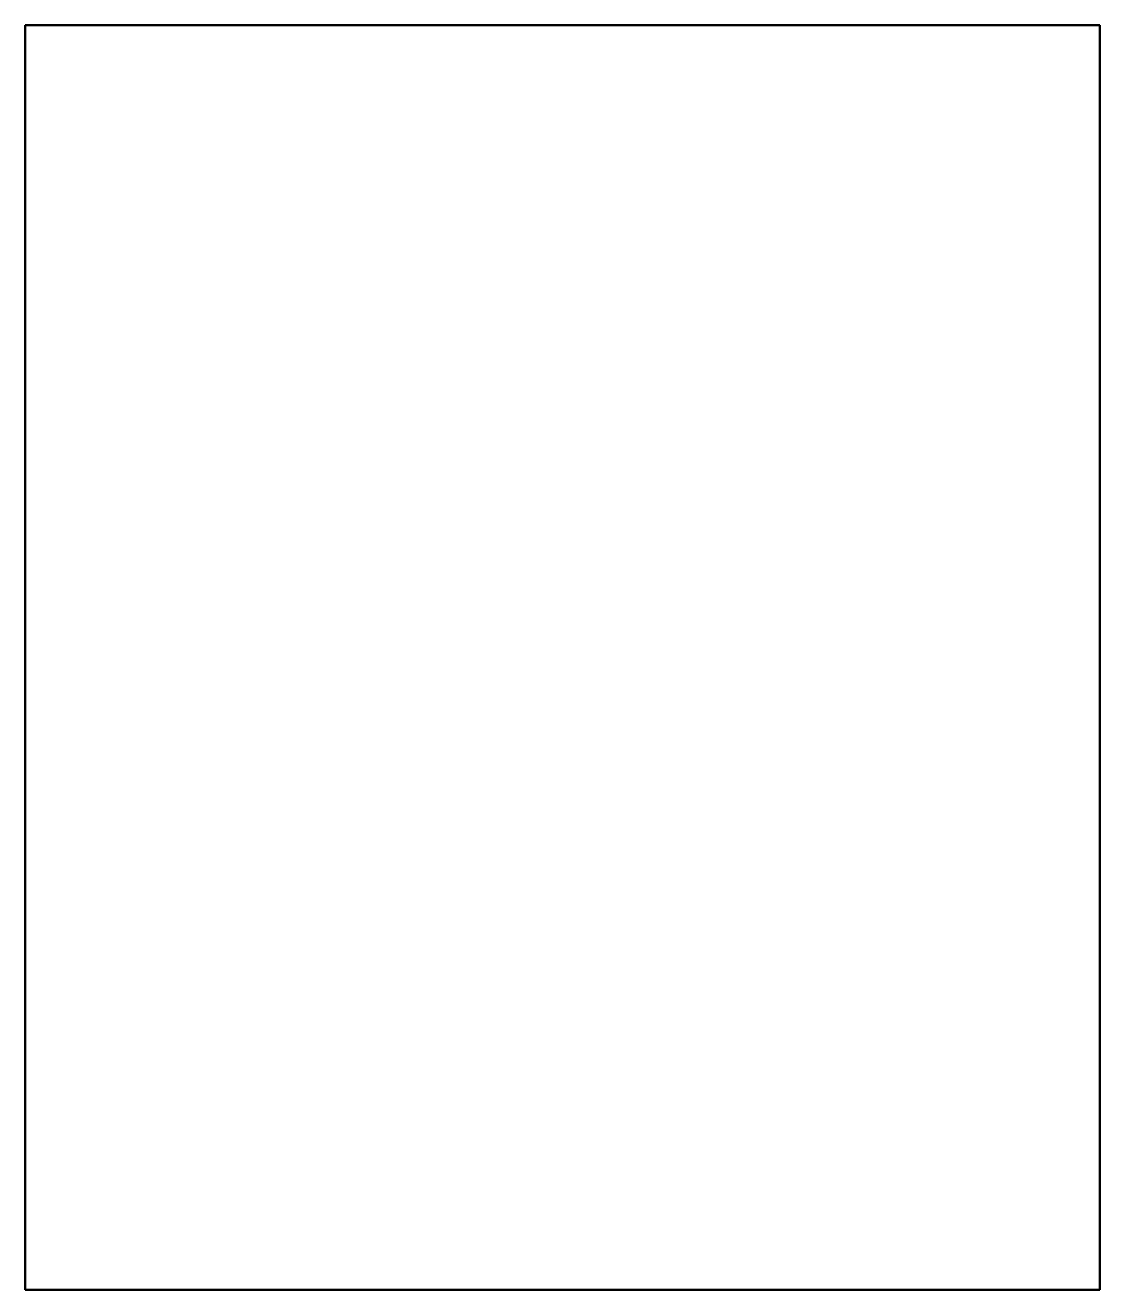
# Model space of a CAD drawing. Header units: millimetres. Extents: x 124 to 290, y 39 to 234.
import ezdxf

# ---------------------------------------------------------------- set-up
doc = ezdxf.new("R2010")
doc.units = ezdxf.units.MM
doc.header["$LTSCALE"] = 0.75
doc.layers.add('Visible', color=7, linetype='Continuous', lineweight=50)

msp = doc.modelspace()

# ---------------------------------------------------------------- linework, layer by layer
at = {"layer": 'Visible', "extrusion": (1, -2e-16, 0)}
for p, q in [((123.841023, 234.322657), (289.678099, 234.322657)), ((123.841023, 39.052665), (123.841023, 234.322657)), ((289.678099, 234.322657), (289.678099, 39.052665)), ((289.678099, 39.052665), (123.841023, 39.052665))]:
    msp.add_line(p, q, dxfattribs=at)

doc.saveas('drawing.dxf')
